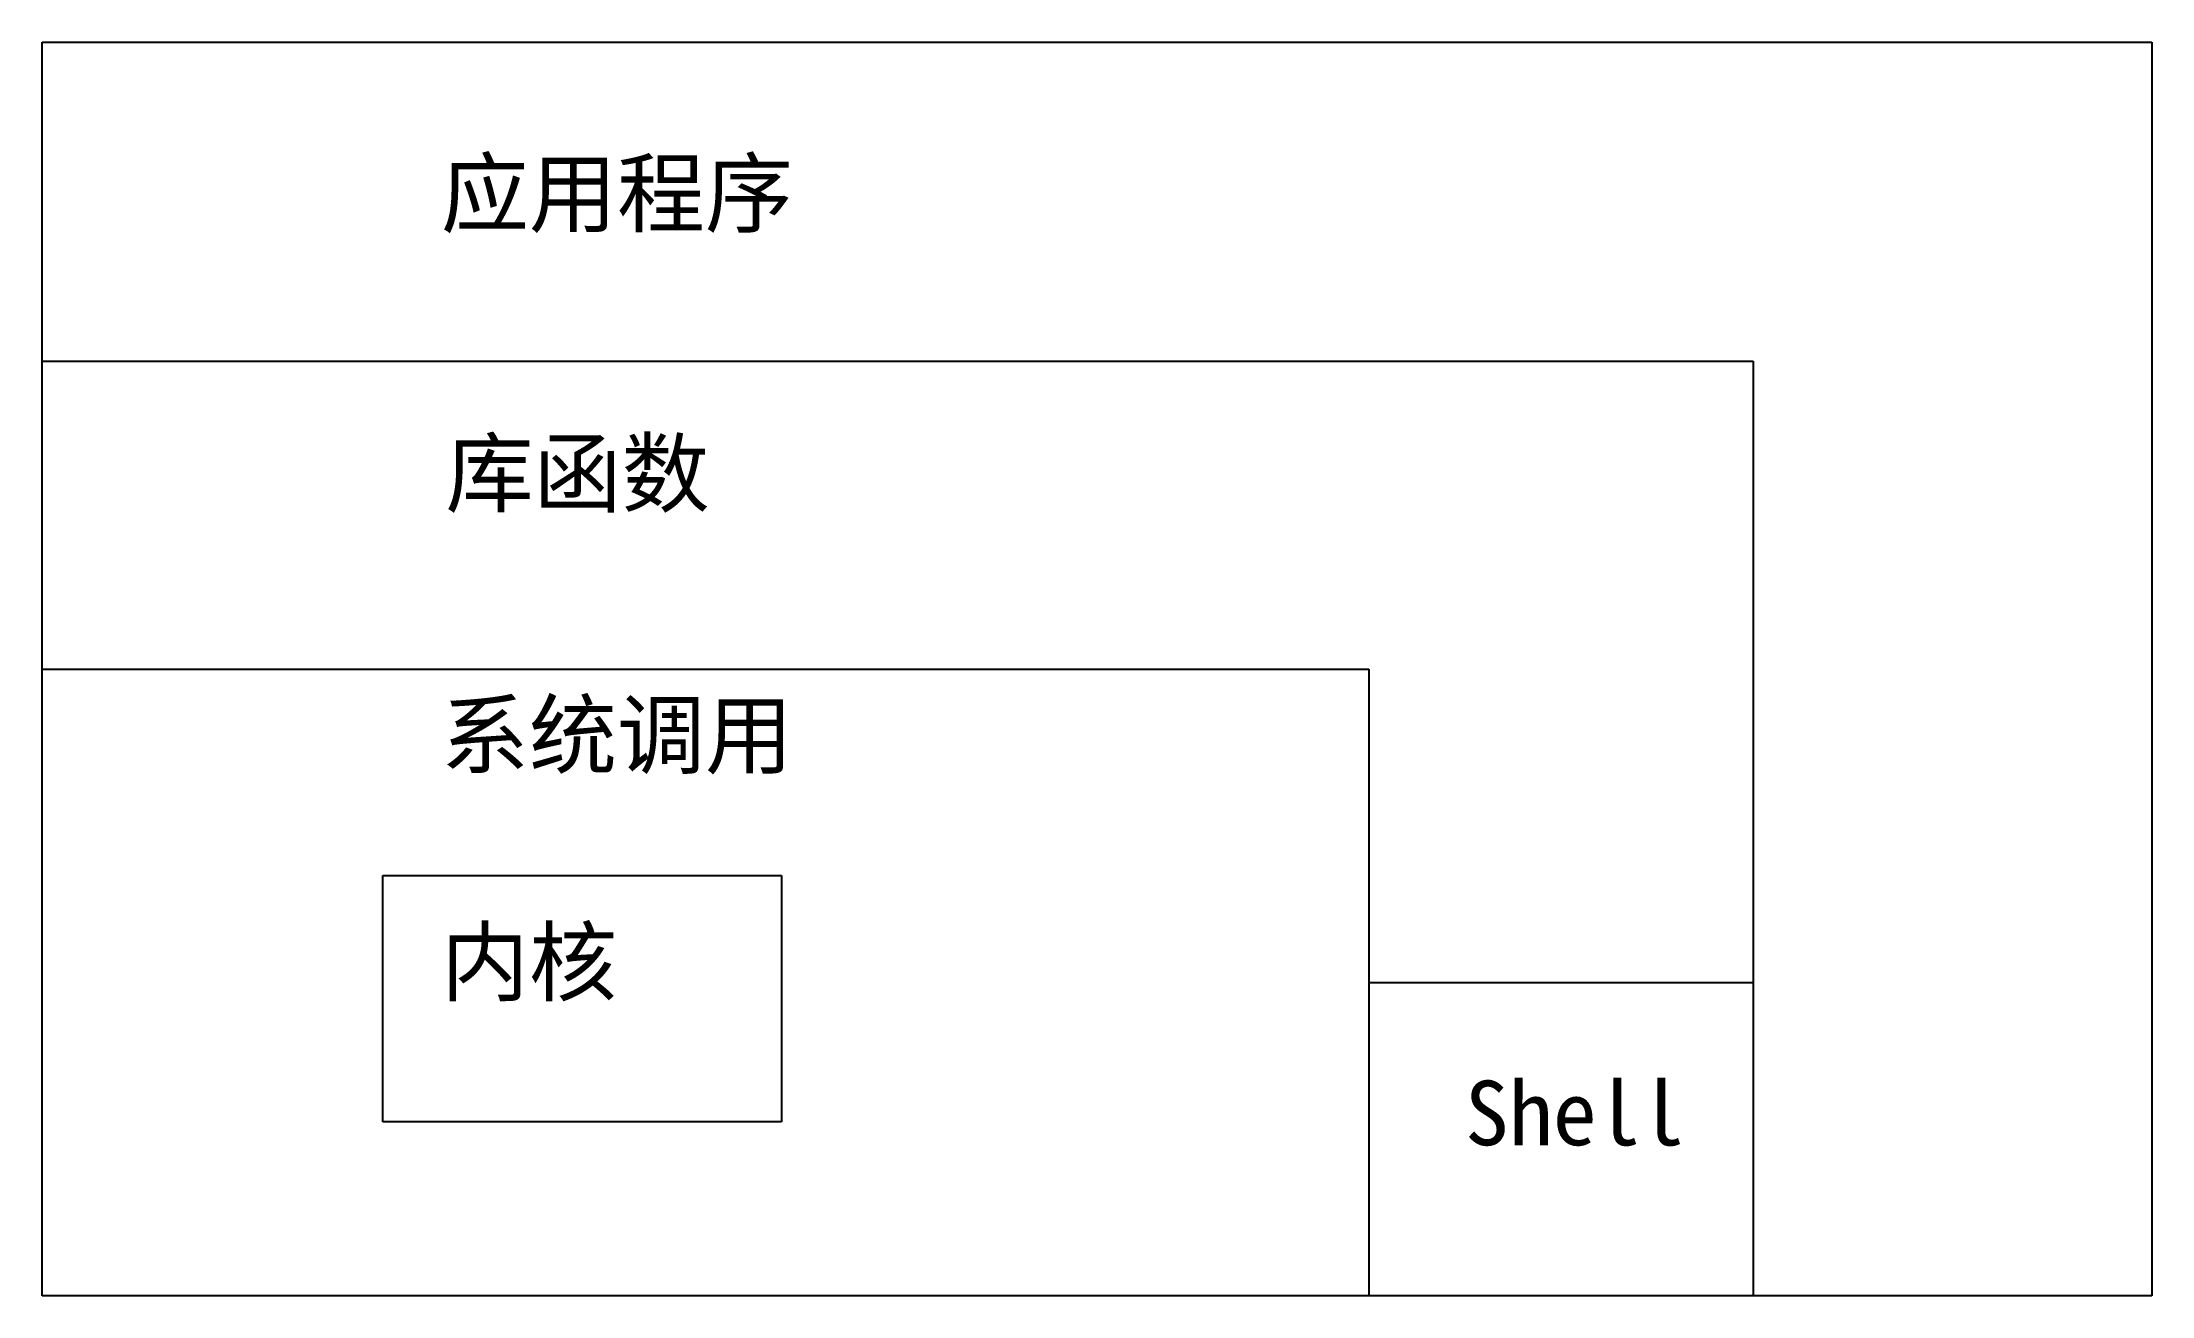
# Model space of a CAD drawing. Header units: millimetres. Extents: x 1913 to 3057, y 809 to 1489.
import ezdxf

# ---------------------------------------------------------------- set-up
doc = ezdxf.new("R2010")
doc.units = ezdxf.units.MM
doc.styles.get("Standard").update_dxf_attribs({"font": 'SIMSUN.TTC'})

msp = doc.modelspace()

# ---------------------------------------------------------------- linework, layer by layer
for p, q in [((1912.7, 809), (1912.7, 1489)), ((1912.7, 1489), (2215.4, 1489)), ((2215.4, 1489), (3056.5, 1489)), ((3056.5, 1489), (3056.5, 809)), ((1912.7, 1316), (2840.3, 1316)), ((2840.3, 1316), (2840.3, 809)), ((1912.7, 1149), (2632, 1149)), ((2632, 1149), (2632, 809)), ((2097.5, 1037), (2313.6, 1037)), ((2097.5, 903.4), (2097.5, 1037)), ((2313.6, 1037), (2313.6, 903.4)), ((2632, 979), (2840.3, 979)), ((2313.6, 903.4), (2097.5, 903.4)), ((3056.5, 809), (1912.7, 809))]:
    msp.add_line(p, q)

# ---------------------------------------------------------------- texts
at = {"char_height": 35, "attachment_point": 1}
for s, insert, width in [('应用程序', (2128.9, 1424.5), 345.88), ('库函数', (2131.4, 1272.7), 218.632), ('系统调用', (2128.9, 1130.8), 345.88), ('内核', (2128.9, 1007.6), 345.88), ('Shell', (2684.1, 925.7), 345.88)]:
    msp.add_mtext(s, dxfattribs=dict(at, insert=insert, width=width))

doc.saveas('drawing.dxf')
